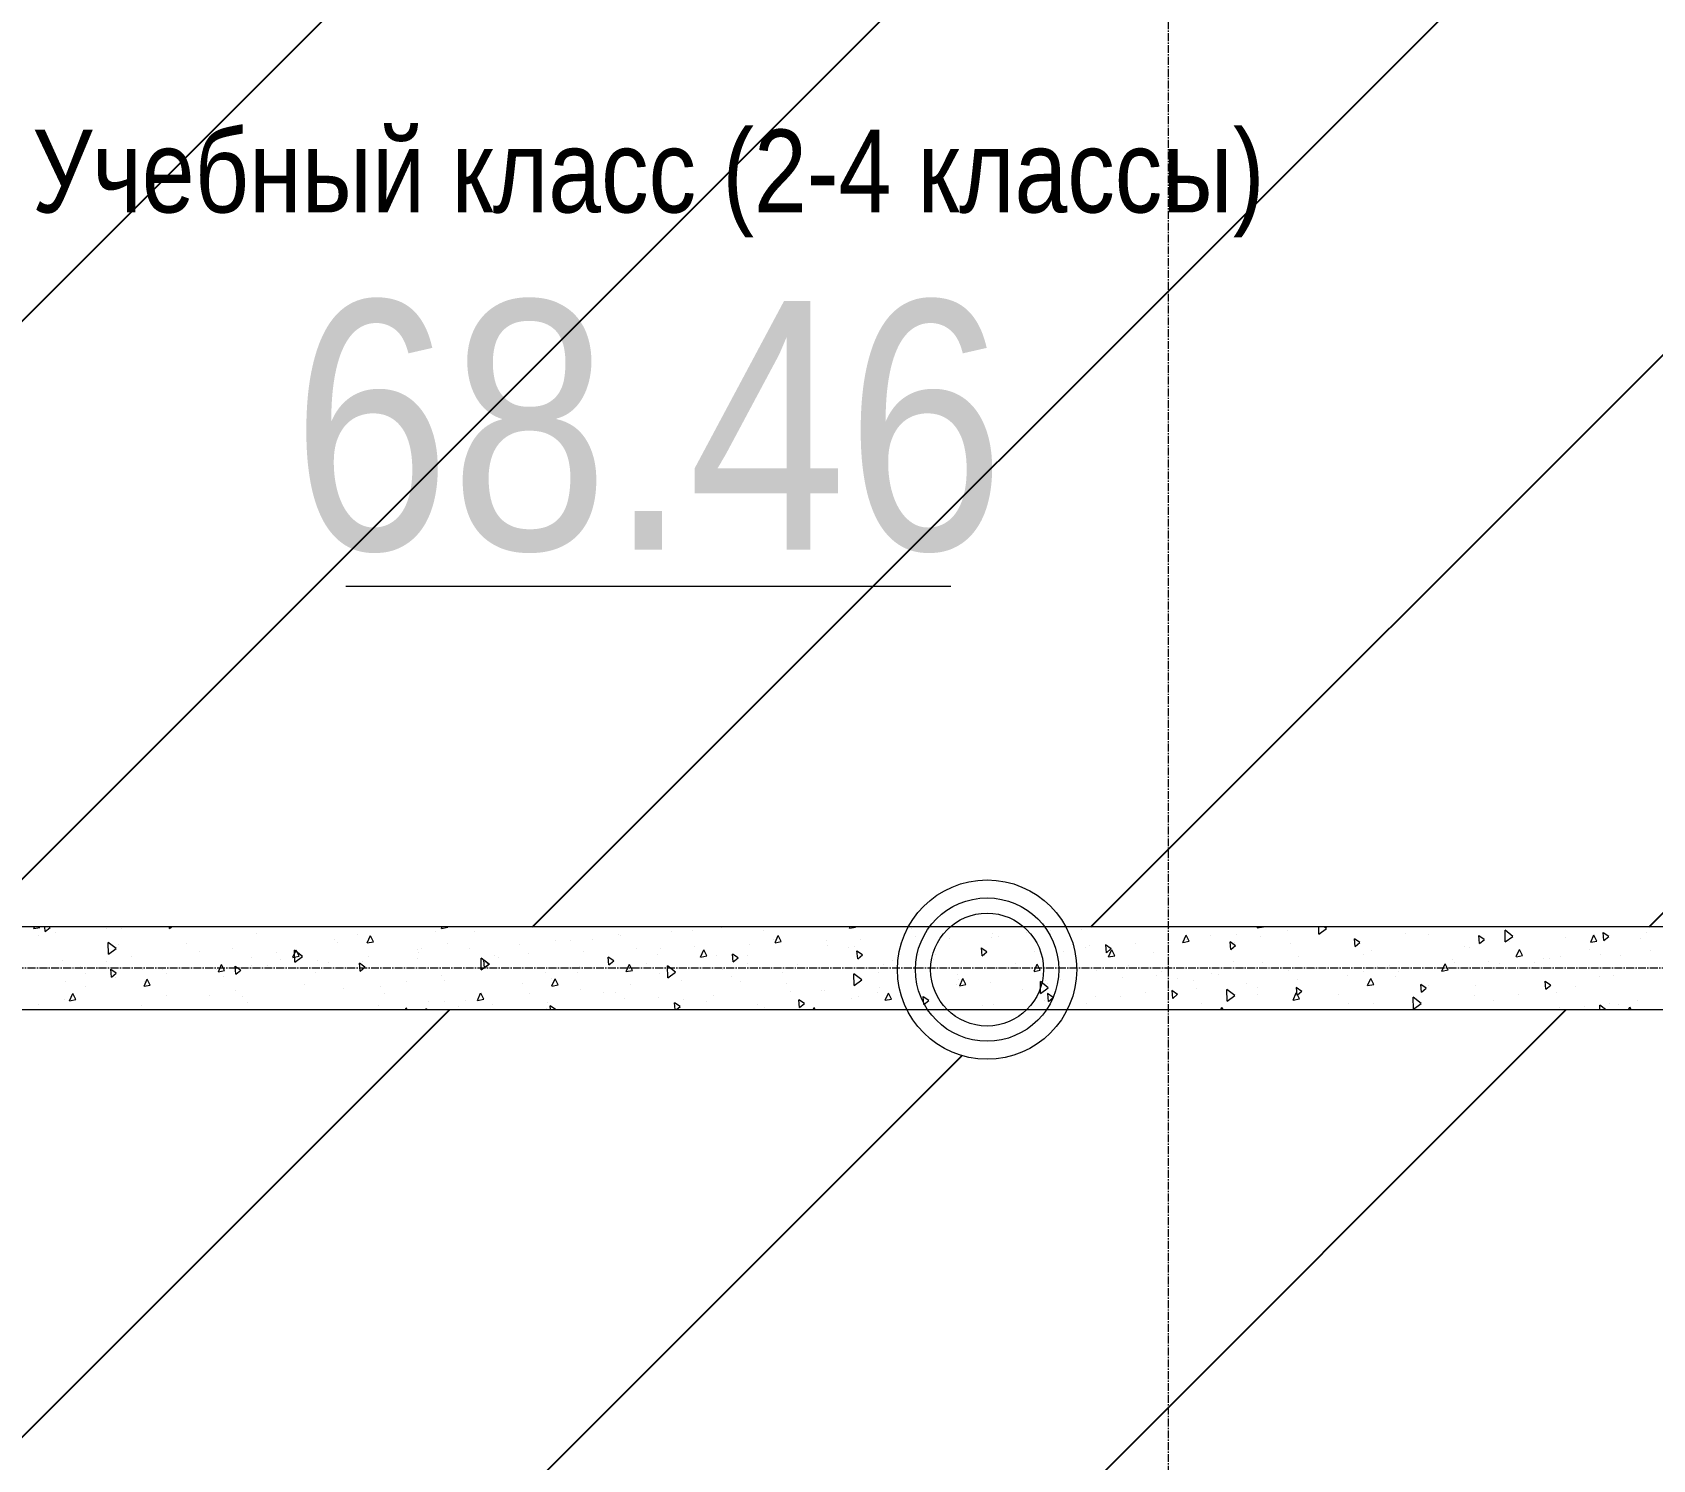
# Model space of a CAD drawing. Header units: millimetres. Extents: x 538266 to 1167394, y 114608 to 637157.
# Drawn here: x 830696 to 834606, y 166527 to 169972 of the extents above; entities that cross this region are included whole.
import ezdxf
from ezdxf.enums import TextEntityAlignment as Align

# ---------------------------------------------------------------- set-up
doc = ezdxf.new("R2010")
doc.units = ezdxf.units.MM
doc.linetypes.add('CENTER2', pattern=[28.575, 19.05, -3.175, 3.175, -3.175])
doc.layers.get('Defpoints').update_dxf_attribs({"color": 140})
doc.layers.add('A-AREA', color=7, linetype='Continuous', lineweight=15, true_color=0x7f7f7f)
doc.layers.add('РД_Оси_100', color=7, linetype='Continuous', lineweight=0, true_color=0x525252)
doc.layers.add('АР_Делит', color=120, linetype='Continuous', lineweight=0, plot=False)
for name, color, linetype, lineweight in [('АР_площадь пом', 5, 'Continuous', 5), ('АР_Стены ПЕНОблок', 52, 'Continuous', 20), ('АР_Штриховка', 8, 'Continuous', 0)]:
    doc.layers.add(name, color=color, linetype=linetype, lineweight=lineweight)
doc.layers.add('ФВ-5', color=7, linetype='Continuous')
doc.styles.add('style1', font='ARIALN.TTF')

# ---------------------------------------------------------------- blocks, each defined once
blk = doc.blocks.new('MOK-МаркаПомещения1')
at = {"layer": 'A-AREA', "color": 0}
blk.add_line((-3.651, -1.944), (3.649, -1.944), dxfattribs=at)
at = {"layer": 'A-AREA', "color": 0, "style": 'style1'}
blk.add_attdef('АР-ПОМЕЩЕНИЕ:ПЛОЩАДЬ', text='', height=3, dxfattribs=at).set_placement((0, 0), align=Align.MIDDLE)
at = {"layer": 'Defpoints', "style": 'style1', "flags": 8}
blk.add_attdef('АР-ПОМЕЩЕНИЕ:НАИМЕНОВАНИЕ', text='', height=1, dxfattribs=at).set_placement((0, 2.956), align=Align.MIDDLE)
blk = doc.blocks.new('2_этаж')
at = {"layer": 'АР_Делит', "color": 18, "true_color": 0x000000}
for radius in [216.3, 173, 136.2]:
    blk.add_circle((676635.5, 167709.9), radius, dxfattribs=at)
at = {"layer": 'АР_Стены ПЕНОблок', "color": 18, "linetype": 'Continuous', "lineweight": 20, "true_color": 0x000000}
for p, q in [((680563.6, 167813.2), (672993.6, 167813.2)), ((672993.6, 167613.2), (680563.6, 167613.2))]:
    blk.add_line(p, q, dxfattribs=at)
at = {"layer": 'АР_Штриховка', "color": 18, "linetype": 'Continuous', "lineweight": 0, "true_color": 0x000000}
for p, q in [((674335.1, 167808.8), (674337.1, 167813.2)), ((674335.2, 167808.7), (674350.1, 167811.6)), ((674350.1, 167811.6), (674349.3, 167813.2)), ((674362.6, 167801.8), (674361.6, 167813.2)), ((674362.6, 167801.8), (674374.3, 167811.6)), ((674374.1, 167811.3), (674371.3, 167813.2)), ((674509.4, 167809.1), (674509.4, 167809.1)), ((674547.4, 167808.2), (674547.4, 167808.2)), ((674662.7, 167809.2), (674662.4, 167813.2)), ((674662.7, 167809.2), (674667.6, 167813.2)), ((675319.2, 167809.3), (675321, 167813.2)), ((675319.3, 167809.2), (675334.3, 167812.1)), ((675334.3, 167812.1), (675333.7, 167813.2)), ((675925.8, 167804.9), (675925.8, 167804.9)), ((675995.7, 167811.3), (675995.7, 167811.3)), ((676303.4, 167809.9), (676304.9, 167813.2)), ((676303.4, 167809.7), (676318.4, 167812.6)), ((676318.4, 167812.6), (676318.1, 167813.2)), ((676452.4, 167808.8), (676452.4, 167808.8)), ((676862.6, 167806), (676862.6, 167806)), ((676979, 167812.8), (676979, 167812.8)), ((677075.9, 167811.4), (677075.9, 167811.4)), ((677287.5, 167810.4), (677288.8, 167813.2)), ((677287.6, 167810.3), (677302.5, 167813.2)), ((677302.5, 167813.2), (677302.5, 167813.2)), ((677436.1, 167795.5), (677435.8, 167813.2)), ((677436, 167795.5), (677454.5, 167809)), ((677454.5, 167808.9), (677449.1, 167813.2)), ((677706.7, 167811.9), (677706.7, 167811.9)), ((677886, 167776.6), (677885.4, 167805.1)), ((677904.4, 167790), (677885.4, 167805.1)), ((674345.9, 167793), (674345.9, 167793)), ((674387.3, 167798.8), (674387.3, 167798.8)), ((674533.7, 167760.5), (674514.6, 167775.6)), ((674515.3, 167747.1), (674514.7, 167775.6)), ((674540.3, 167771.3), (674540.3, 167771.3)), ((674702.9, 167773), (674702.9, 167773)), ((674872.5, 167797), (674872.5, 167797)), ((675059.6, 167781.9), (675059.6, 167781.9)), ((675066.9, 167775.2), (675066.9, 167775.2)), ((675115.1, 167794.7), (675115.1, 167794.7)), ((675139.7, 167774.4), (675147.5, 167791.8)), ((675139.8, 167774.3), (675154.7, 167777.2)), ((675154.7, 167777.2), (675147.5, 167791.7)), ((675303.4, 167802), (675303.4, 167802)), ((675333.8, 167773.5), (675333.8, 167773.5)), ((675399.1, 167800.9), (675399.1, 167800.9)), ((675508.2, 167771.2), (675508.2, 167771.2)), ((675593.6, 167779.2), (675593.6, 167779.2)), ((675629.9, 167780.9), (675629.9, 167780.9)), ((675683.9, 167781.5), (675683.9, 167781.5)), ((675745.9, 167795.2), (675745.9, 167795.2)), ((675751.9, 167791.2), (675751.9, 167791.2)), ((675873.6, 167801), (675873.6, 167801)), ((676061.7, 167771.1), (676061.7, 167771.1)), ((676096.1, 167803.2), (676096.1, 167803.2)), ((676120.2, 167783.2), (676120.2, 167783.2)), ((676123.9, 167775), (676131.6, 167792.4)), ((676123.9, 167774.8), (676138.9, 167777.8)), ((676138.9, 167777.8), (676131.7, 167792.2)), ((676248.3, 167779.2), (676248.3, 167779.2)), ((676251.6, 167768), (676251.6, 167768)), ((676315.2, 167766), (676315.2, 167766)), ((676330.7, 167782.8), (676330.7, 167782.8)), ((676462.2, 167788.6), (676462.2, 167788.6)), ((676545.9, 167784.2), (676545.9, 167784.2)), ((676646.8, 167787.1), (676646.8, 167787.1)), ((676648.7, 167796.7), (676648.7, 167796.7)), ((676663.7, 167789.7), (676663.7, 167789.7)), ((676731.2, 167800.3), (676731.2, 167800.3)), ((676789.7, 167804.2), (676789.7, 167804.2)), ((676841.9, 167769.9), (676841.9, 167769.9)), ((676882.5, 167768.5), (676882.5, 167768.5)), ((676935, 167760.2), (676921.7, 167769.3)), ((676923.5, 167750.7), (676921.9, 167769.6)), ((676994.5, 167773.4), (676994.5, 167773.4)), ((677108, 167775.5), (677115.8, 167792.9)), ((677108.1, 167775.4), (677123, 167778.3)), ((677123, 167778.3), (677115.8, 167792.8)), ((677116.2, 167783.1), (677116.2, 167783.1)), ((677173.5, 167791.1), (677173.5, 167791.1)), ((677235.1, 167767.5), (677221.8, 167776.7)), ((677223.6, 167758), (677222, 167777)), ((677223.6, 167758), (677235.3, 167767.8)), ((677232.6, 167776.4), (677232.6, 167776.4)), ((677238.2, 167793.4), (677238.2, 167793.4)), ((677294.6, 167790.2), (677294.6, 167790.2)), ((677359.9, 167803.2), (677359.9, 167803.2)), ((677368.5, 167773.9), (677368.5, 167773.9)), ((677535.2, 167774.9), (677521.9, 167784.1)), ((677523.7, 167765.4), (677522.1, 167784.4)), ((677523.7, 167765.4), (677535.4, 167775.2)), ((677644.8, 167798.1), (677644.8, 167798.1)), ((677700.1, 167795), (677700.1, 167795)), ((677788.4, 167766.3), (677788.4, 167766.3)), ((677835.3, 167782.3), (677822, 167791.5)), ((677823.9, 167772.8), (677822.2, 167791.8)), ((677823.9, 167772.8), (677835.5, 167782.6)), ((677885.9, 167776.6), (677904.4, 167790.1)), ((677895.1, 167777.8), (677895.1, 167777.8)), ((678032.2, 167786.4), (678032.2, 167786.4)), ((678092.1, 167776), (678099.9, 167793.4)), ((678092.2, 167775.9), (678107.2, 167778.8)), ((678107.2, 167778.8), (678099.9, 167793.3)), ((678135.5, 167789.7), (678122.1, 167798.9)), ((678124, 167780.2), (678122.3, 167799.1)), ((678124, 167780.2), (678135.6, 167790)), ((678212.4, 167784.6), (678212.4, 167784.6)), ((678226.8, 167799), (678226.8, 167799)), ((674403.5, 167731), (674403.5, 167731)), ((674509.5, 167730.1), (674509.5, 167730.1)), ((674515.2, 167747.1), (674533.6, 167760.6)), ((674572.1, 167741.9), (674572.1, 167741.9)), ((674735.3, 167754.1), (674735.3, 167754.1)), ((674815.8, 167761.9), (674815.8, 167761.9)), ((674859.6, 167738.1), (674859.6, 167738.1)), ((674921.6, 167751.8), (674921.6, 167751.8)), ((674930.1, 167735), (674930.1, 167735)), ((674960.2, 167739.5), (674968, 167756.9)), ((674960.3, 167739.4), (674975.2, 167742.3)), ((674965.2, 167728.1), (674964.6, 167756.7)), ((674983.6, 167741.6), (674964.6, 167756.6)), ((674965.1, 167728.2), (674983.5, 167741.7)), ((674975.2, 167742.3), (674968, 167756.8)), ((675020.6, 167731.1), (675020.6, 167731.1)), ((675047, 167726.8), (675047, 167726.8)), ((675129.4, 167730.4), (675129.4, 167730.4)), ((675142.3, 167740.8), (675142.3, 167740.8)), ((675260.9, 167736.1), (675260.9, 167736.1)), ((675262, 167758), (675262, 167758)), ((675264.4, 167751.1), (675264.4, 167751.1)), ((675271.8, 167759.8), (675271.8, 167759.8)), ((675386.1, 167760.9), (675386.1, 167760.9)), ((675415.1, 167709.2), (675414.5, 167737.8)), ((675433.5, 167722.7), (675414.5, 167737.7)), ((675434.4, 167723.3), (675421.1, 167732.5)), ((675423, 167713.8), (675421.3, 167732.7)), ((675447.4, 167744.2), (675447.4, 167744.2)), ((675456.7, 167738.9), (675456.7, 167738.9)), ((675529.9, 167747.8), (675529.9, 167747.8)), ((675661.3, 167753.6), (675661.3, 167753.6)), ((675734.6, 167730.7), (675721.2, 167739.8)), ((675723.1, 167721.1), (675721.4, 167740.1)), ((675723.1, 167721.1), (675734.7, 167730.9)), ((675788.6, 167762), (675788.6, 167762)), ((675839.4, 167746.3), (675839.4, 167746.3)), ((675847.8, 167761.7), (675847.8, 167761.7)), ((675930.3, 167765.3), (675930.3, 167765.3)), ((675944.3, 167740.1), (675952.1, 167757.5)), ((675944.4, 167739.9), (675959.4, 167742.9)), ((675959.4, 167742.9), (675952.1, 167757.4)), ((675983.4, 167742.9), (675983.4, 167742.9)), ((676034.7, 167738), (676021.3, 167747.2)), ((676023.2, 167728.5), (676021.5, 167747.5)), ((676023.2, 167728.5), (676034.9, 167738.3)), ((676058.4, 167744.1), (676058.4, 167744.1)), ((676302.1, 167764.1), (676302.1, 167764.1)), ((676334.8, 167745.4), (676321.4, 167754.6)), ((676323.3, 167735.9), (676321.6, 167754.9)), ((676323.3, 167735.9), (676335, 167745.7)), ((676408.3, 167733), (676408.3, 167733)), ((676470.3, 167746.8), (676470.3, 167746.8)), ((676506.9, 167733.3), (676506.9, 167733.3)), ((676510, 167746.9), (676510, 167746.9)), ((676634.9, 167752.8), (676621.6, 167762)), ((676623.4, 167743.3), (676621.7, 167762.3)), ((676623.4, 167743.3), (676635.1, 167753.1)), ((676628.6, 167743), (676628.6, 167743)), ((676750.7, 167753.3), (676750.7, 167753.3)), ((676820.5, 167754.7), (676820.5, 167754.7)), ((676872.4, 167763.1), (676872.4, 167763.1)), ((676923.5, 167750.6), (676935.2, 167760.4)), ((676928.5, 167740.6), (676936.2, 167758)), ((676928.5, 167740.5), (676943.5, 167743.4)), ((676943.5, 167743.4), (676936.3, 167757.9)), ((677036.6, 167750.8), (677036.6, 167750.8)), ((677231.1, 167729.1), (677231.1, 167729.1)), ((677388.1, 167741.2), (677388.1, 167741.2)), ((677544.7, 167746.3), (677544.7, 167746.3)), ((677563.3, 167754.8), (677563.3, 167754.8)), ((677757.7, 167733.1), (677757.7, 167733.1)), ((677763.2, 167726.4), (677763.2, 167726.4)), ((677800.2, 167762.9), (677800.2, 167762.9)), ((677845.7, 167730), (677845.7, 167730)), ((677912.6, 167741.1), (677920.4, 167758.5)), ((677912.7, 167741), (677927.6, 167743.9)), ((677927.6, 167743.9), (677920.4, 167758.4)), ((677957, 167728), (677957, 167728)), ((677977.1, 167735.8), (677977.1, 167735.8)), ((677993.2, 167735.5), (677993.2, 167735.5)), ((678019, 167741.8), (678019, 167741.8)), ((678089.9, 167758.8), (678089.9, 167758.8)), ((678114.9, 167745.2), (678114.9, 167745.2)), ((678163.6, 167743.9), (678163.6, 167743.9)), ((678237, 167755.5), (678237, 167755.5)), ((674447.5, 167716.4), (674447.5, 167716.4)), ((674460, 167701.1), (674460, 167701.1)), ((674534.1, 167701.2), (674520.8, 167710.3)), ((674522.6, 167691.6), (674521, 167710.6)), ((674522.6, 167691.6), (674534.3, 167701.4)), ((674533, 167691), (674533, 167691)), ((674597.9, 167709.3), (674597.9, 167709.3)), ((674646.5, 167709.3), (674646.5, 167709.3)), ((674654.7, 167700.7), (674654.7, 167700.7)), ((674729, 167712.9), (674729, 167712.9)), ((674776.8, 167711), (674776.8, 167711)), ((674780.7, 167704.6), (674788.4, 167722)), ((674780.7, 167704.5), (674795.7, 167707.4)), ((674795.7, 167707.4), (674788.5, 167721.9)), ((674792.9, 167692.1), (674792.9, 167692.1)), ((674834.2, 167708.5), (674820.9, 167717.7)), ((674822.7, 167699), (674821.1, 167718)), ((674822.7, 167699), (674834.4, 167708.8)), ((674860.4, 167718.6), (674860.4, 167718.6)), ((674898.5, 167720.8), (674898.5, 167720.8)), ((675015.1, 167702.9), (675015.1, 167702.9)), ((675134.3, 167715.9), (675121, 167725.1)), ((675122.8, 167706.4), (675121.2, 167725.4)), ((675122.8, 167706.4), (675134.5, 167716.2)), ((675124.5, 167713.3), (675124.5, 167713.3)), ((675319.6, 167696.1), (675319.6, 167696.1)), ((675415, 167709.3), (675433.4, 167722.7)), ((675423, 167713.8), (675434.6, 167723.6)), ((675427.3, 167724.6), (675427.3, 167724.6)), ((675570.8, 167704), (675570.8, 167704)), ((675584, 167689.6), (675584, 167689.6)), ((675585.3, 167670.3), (675593.1, 167687.7)), ((675600.3, 167673.1), (675593.1, 167687.6)), ((675646, 167703.4), (675646, 167703.4)), ((675651.2, 167717.2), (675651.2, 167717.2)), ((675764.8, 167705.2), (675772.6, 167722.6)), ((675764.9, 167705.1), (675779.8, 167708)), ((675779.8, 167708), (675772.6, 167722.5)), ((675814.6, 167724), (675814.6, 167724)), ((675846.2, 167700), (675846.2, 167700)), ((675865, 167690.3), (675864.4, 167718.9)), ((675883.4, 167703.7), (675864.4, 167718.8)), ((675864.9, 167690.3), (675883.3, 167703.8)), ((675996.2, 167711.3), (675996.2, 167711.3)), ((676019.3, 167693.2), (676019.3, 167693.2)), ((676058.2, 167725.1), (676058.2, 167725.1)), ((676141, 167702.9), (676141, 167702.9)), ((676177.8, 167721.2), (676177.8, 167721.2)), ((676263.1, 167713.2), (676263.1, 167713.2)), ((676314.9, 167671.4), (676314.3, 167699.9)), ((676333.3, 167684.8), (676314.3, 167699.9)), ((676372.8, 167704), (676372.8, 167704)), ((676384.8, 167723), (676384.8, 167723)), ((676563.8, 167697.8), (676563.8, 167697.8)), ((676569.4, 167670.8), (676577.2, 167688.2)), ((676584.5, 167673.6), (676577.2, 167688.1)), ((676704.4, 167725.1), (676704.4, 167725.1)), ((676749, 167705.7), (676756.7, 167723.1)), ((676749, 167705.6), (676764, 167708.5)), ((676764, 167708.5), (676756.8, 167723)), ((676899.5, 167707.9), (676899.5, 167707.9)), ((676962.3, 167691.5), (676962.3, 167691.5)), ((676975.9, 167719.5), (676975.9, 167719.5)), ((677044.8, 167695.1), (677044.8, 167695.1)), ((677057.1, 167706.2), (677057.1, 167706.2)), ((677094.3, 167688.9), (677094.3, 167688.9)), ((677176.3, 167700.8), (677176.3, 167700.8)), ((677194.7, 167698.4), (677194.7, 167698.4)), ((677300.9, 167726.2), (677300.9, 167726.2)), ((677362.8, 167708.9), (677362.8, 167708.9)), ((677426.1, 167711.9), (677426.1, 167711.9)), ((677445.3, 167712.5), (677445.3, 167712.5)), ((677505.6, 167695.4), (677505.6, 167695.4)), ((677544.8, 167706.3), (677544.8, 167706.3)), ((677553.6, 167671.3), (677561.3, 167688.8)), ((677568.6, 167674.1), (677561.4, 167688.6)), ((677576.7, 167718.3), (677576.7, 167718.3)), ((677606.8, 167720.1), (677606.8, 167720.1)), ((677620.9, 167692.8), (677620.9, 167692.8)), ((677627.3, 167705.1), (677627.3, 167705.1)), ((677733.1, 167706.2), (677740.9, 167723.6)), ((677733.2, 167706.1), (677748.1, 167709)), ((677748.1, 167709), (677740.9, 167723.5)), ((677749.4, 167715.4), (677749.4, 167715.4)), ((677871.1, 167725.2), (677871.1, 167725.2)), ((677952.7, 167715.9), (677952.7, 167715.9)), ((678112.5, 167692.8), (678112.5, 167692.8)), ((678147.5, 167696.8), (678147.5, 167696.8)), ((674410.9, 167680.7), (674410.9, 167680.7)), ((674421.6, 167634.8), (674429.4, 167652.3)), ((674436.7, 167637.6), (674429.4, 167652.1)), ((674461.1, 167669), (674461.1, 167669)), ((674601.2, 167669.7), (674608.9, 167687.1)), ((674601.2, 167669.6), (674616.2, 167672.5)), ((674603, 167681.2), (674603, 167681.2)), ((674616.2, 167672.5), (674609, 167687)), ((674821.7, 167660), (674821.7, 167660)), ((674987.7, 167673), (674987.7, 167673)), ((675083.2, 167663.9), (675083.2, 167663.9)), ((675171.9, 167667.9), (675171.9, 167667.9)), ((675182.1, 167651.3), (675182.1, 167651.3)), ((675233.9, 167681.7), (675233.9, 167681.7)), ((675327, 167683.9), (675327, 167683.9)), ((675405.8, 167635.4), (675413.5, 167652.8)), ((675420.8, 167638.2), (675413.6, 167652.7)), ((675514.3, 167677), (675514.3, 167677)), ((675531.7, 167653.1), (675531.7, 167653.1)), ((675585.4, 167670.2), (675600.3, 167673.1)), ((675653.4, 167662.8), (675653.4, 167662.8)), ((675708.8, 167655.2), (675708.8, 167655.2)), ((675739.5, 167654.4), (675739.5, 167654.4)), ((675775.5, 167673.1), (675775.5, 167673.1)), ((675897.2, 167682.9), (675897.2, 167682.9)), ((675975, 167648.3), (675975, 167648.3)), ((676041, 167680.9), (676041, 167680.9)), ((676151.6, 167676.1), (676151.6, 167676.1)), ((676161.5, 167656.5), (676161.5, 167656.5)), ((676235.4, 167659.2), (676235.4, 167659.2)), ((676244, 167660.1), (676244, 167660.1)), ((676314.8, 167671.4), (676333.2, 167684.9)), ((676370.4, 167655), (676370.4, 167655)), ((676375.4, 167665.8), (676375.4, 167665.8)), ((676389.9, 167635.9), (676397.7, 167653.3)), ((676404.9, 167638.7), (676397.7, 167653.2)), ((676561.9, 167674), (676561.9, 167674)), ((676567.6, 167684.9), (676567.6, 167684.9)), ((676569.5, 167670.7), (676584.5, 167673.6)), ((676569.5, 167666.1), (676569.5, 167666.1)), ((676644.4, 167677.6), (676644.4, 167677.6)), ((676720.5, 167662.9), (676720.5, 167662.9)), ((676762.1, 167663.2), (676762.1, 167663.2)), ((676764.8, 167652.5), (676764.2, 167681)), ((676783.2, 167665.9), (676764.2, 167681)), ((676764.7, 167652.5), (676783.1, 167666)), ((676775.8, 167683.3), (676775.8, 167683.3)), ((676794.9, 167642.6), (676781.6, 167651.8)), ((676783.4, 167633.1), (676781.8, 167652.1)), ((676782.5, 167676.7), (676782.5, 167676.7)), ((676813.3, 167686.1), (676813.3, 167686.1)), ((677018, 167655.3), (677018, 167655.3)), ((677095, 167650), (677081.7, 167659.2)), ((677083.5, 167640.5), (677081.9, 167659.5)), ((677083.5, 167640.5), (677095.2, 167650.3)), ((677132.7, 167684.6), (677132.7, 167684.6)), ((677139.7, 167665.1), (677139.7, 167665.1)), ((677214.7, 167633.5), (677214.1, 167662.1)), ((677233.1, 167647), (677214.1, 167662)), ((677261.8, 167675.3), (677261.8, 167675.3)), ((677288.2, 167649.4), (677288.2, 167649.4)), ((677288.7, 167667.1), (677288.7, 167667.1)), ((677374.1, 167636.5), (677381.8, 167653.9)), ((677395.1, 167657.4), (677381.8, 167666.5)), ((677389.1, 167639.2), (677381.9, 167653.7)), ((677383.6, 167647.9), (677382, 167666.8)), ((677383.5, 167685.1), (677383.5, 167685.1)), ((677383.7, 167647.8), (677395.3, 167657.6)), ((677483.7, 167649.9), (677483.7, 167649.9)), ((677553.6, 167671.2), (677568.6, 167674.1)), ((677695.2, 167664.7), (677681.9, 167673.9)), ((677683.8, 167655.2), (677682.1, 167674.2)), ((677683.8, 167655.2), (677695.4, 167665)), ((677700.3, 167671.1), (677700.3, 167671.1)), ((677812, 167648.2), (677812, 167648.2)), ((677815.3, 167671.1), (677815.3, 167671.1)), ((677919, 167649.9), (677919, 167649.9)), ((677995.4, 167672.1), (677982, 167681.3)), ((677983.9, 167662.6), (677982.2, 167681.6)), ((677983.9, 167662.6), (677995.6, 167672.4)), ((678010.4, 167653.9), (678010.4, 167653.9)), ((678055.8, 167668.3), (678055.8, 167668.3)), ((674347.6, 167624.5), (674347.6, 167624.5)), ((674409.6, 167638.3), (674409.6, 167638.3)), ((674421.7, 167634.7), (674436.7, 167637.6)), ((674595.6, 167623.8), (674595.6, 167623.8)), ((674655.5, 167647.3), (674655.5, 167647.3)), ((674759.7, 167646.2), (674759.7, 167646.2)), ((674839.4, 167643.8), (674839.4, 167643.8)), ((674850.5, 167630.1), (674850.5, 167630.1)), ((675165.9, 167622.8), (675165.9, 167622.8)), ((675174.1, 167613.4), (675174.1, 167613.4)), ((675231.9, 167613.2), (675234, 167617.9)), ((675236.3, 167613.2), (675234.1, 167617.8)), ((675283.4, 167613.2), (675281, 167614.9)), ((675281.4, 167613.2), (675281.2, 167615.2)), ((675288, 167633), (675288, 167633)), ((675327.4, 167632.7), (675327.4, 167632.7)), ((675360.6, 167621.5), (675360.6, 167621.5)), ((675377.2, 167634.1), (675377.2, 167634.1)), ((675405.8, 167635.3), (675420.8, 167638.2)), ((675409.7, 167642.8), (675409.7, 167642.8)), ((675443.1, 167625.1), (675443.1, 167625.1)), ((675571.9, 167615), (675571.9, 167615)), ((675574.5, 167630.9), (675574.5, 167630.9)), ((675594.3, 167613.2), (675581.1, 167622.3)), ((675582.1, 167613.2), (675581.3, 167622.6)), ((675594.5, 167613.2), (675594.6, 167613.4)), ((675761.1, 167639), (675761.1, 167639)), ((675843.5, 167642.6), (675843.5, 167642.6)), ((675894.6, 167620.5), (675881.2, 167629.7)), ((675882.9, 167613.2), (675881.4, 167629.9)), ((675885.8, 167613.2), (675894.8, 167620.8)), ((675896.2, 167619.5), (675896.2, 167619.5)), ((675903.8, 167638), (675903.8, 167638)), ((675958.2, 167633.3), (675958.2, 167633.3)), ((676081.9, 167626), (676081.9, 167626)), ((676098.6, 167619), (676098.6, 167619)), ((676194.7, 167627.9), (676181.4, 167637)), ((676183.2, 167618.3), (676181.5, 167637.3)), ((676183.2, 167618.3), (676194.9, 167628.1)), ((676215.8, 167613.2), (676218.2, 167618.4)), ((676220.7, 167613.2), (676218.2, 167618.3)), ((676308.4, 167641.2), (676308.4, 167641.2)), ((676325.7, 167646), (676325.7, 167646)), ((676390, 167635.8), (676404.9, 167638.7)), ((676430.4, 167642), (676430.4, 167642)), ((676494.8, 167635.2), (676481.5, 167644.4)), ((676483.3, 167625.7), (676481.6, 167644.7)), ((676483.3, 167625.7), (676495, 167635.5)), ((676530.5, 167615.2), (676530.5, 167615.2)), ((676625.2, 167622.9), (676625.2, 167622.9)), ((676652.2, 167625), (676652.2, 167625)), ((676774.3, 167635.2), (676774.3, 167635.2)), ((676783.4, 167633.1), (676795.1, 167642.9)), ((676876, 167627.7), (676876, 167627.7)), ((676896, 167645), (676896, 167645)), ((676957.1, 167646), (676957.1, 167646)), ((677151.9, 167626.9), (677151.9, 167626.9)), ((677199.8, 167613.2), (677202.3, 167619)), ((677205.1, 167613.2), (677202.3, 167618.8)), ((677214.6, 167633.6), (677233.1, 167647.1)), ((677374.1, 167636.3), (677389.1, 167639.2)), ((677444.9, 167614.5), (677444.9, 167614.5)), ((677506.9, 167628.2), (677506.9, 167628.2)), ((677568.2, 167628.2), (677568.2, 167628.2)), ((677664.6, 167614.6), (677664, 167643.2)), ((677683, 167628.1), (677664, 167643.1)), ((677664.5, 167614.7), (677683, 167628.2)), ((677678.5, 167630.9), (677678.5, 167630.9)), ((677857, 167636.2), (677857, 167636.2)), ((678016.8, 167617.4), (678016.8, 167617.4)), ((678076.9, 167621.2), (678076.9, 167621.2)), ((678114.2, 167613.2), (678113.9, 167624.3)), ((678127.7, 167613.2), (678113.9, 167624.2)), ((678138.5, 167627.2), (678138.5, 167627.2)), ((678159.3, 167624.8), (678159.3, 167624.8)), ((678183.7, 167613.2), (678186.4, 167619.5)), ((678189.5, 167613.2), (678186.5, 167619.4)), ((678205.1, 167634.8), (678205.1, 167634.8))]:
    blk.add_line(p, q, dxfattribs=at)
at = {"layer": 'АР_площадь пом', "color": 18, "linetype": 'Continuous', "lineweight": 15, "true_color": 0x000000}
ref = blk.add_blockref('MOK-МаркаПомещения1', (675818, 169023.8), dxfattribs=dict(at, xscale=200, yscale=200, zscale=100))
ref.add_attrib('АР-ПОМЕЩЕНИЕ:НАИМЕНОВАНИЕ', 'Учебный класс (2-4 классы)', dxfattribs={"layer": 'Defpoints', "height": 200, "style": 'style1'}).set_placement((675818, 169614.9), align=Align.MIDDLE)
ref.add_attrib('АР-ПОМЕЩЕНИЕ:ПЛОЩАДЬ', '68.46', dxfattribs={"layer": 'A-AREA', "color": 0, "height": 600, "style": 'style1'}).set_placement((675818, 169023.8), align=Align.MIDDLE)
at = {"layer": 'Defpoints', "color": 18, "true_color": 0x000000, "style": 'style1'}
for p in [(677970.6, 219836.4), (678101.2, 211681.4)]:
    blk.add_attdef('АР-ПОМЕЩЕНИЕ:НАИМЕНОВАНИЕ', text='', height=100, dxfattribs=at).set_placement(p, align=Align.MIDDLE)
blk = doc.blocks.new('СОШ_2200_АР_ОСИ_М100_28.05.24')
at = {"layer": 'РД_Оси_100', "color": 251, "linetype": 'CENTER2', "true_color": 0x636466}
for p, q in [((4200, -6155), (4200, 139938.679)), ((29555, 45300), (-5954.958, 45300))]:
    blk.add_line(p, q, dxfattribs=at)

msp = doc.modelspace()

# ---------------------------------------------------------------- hatches: boundary and pattern name
at = {"layer": 'ФВ-5'}
h = msp.add_hatch(dxfattribs=at)
h.set_pattern_fill('ANSI31', color=3, scale=300)
h.paths.add_polyline_path([(849237.8, 163561), (849237.8, 164465.5, -0.27475), (849124.9, 164655.5, -0.245742), (849217.8, 164833.2), (849217.8, 165213.2), (845769.5, 165213.2, -0.618518), (845382.3, 165213.2), (843647.8, 165213.2), (843647.8, 164913.2), (842747.8, 164913.2), (842747.8, 165213.2), (842667.8, 165213.2), (842667.8, 164793.2), (841647.8, 164793.2), (841647.8, 164713.2), (841647.8, 161813.2), (841647.8, 161313.2), (841647.8, 160413.2), (841647.8, 158613.2), (841647.8, 158389.4, -0.260437), (841750.8, 158205.2, -0.260437), (841647.8, 158020.9), (841647.8, 157055.6, -0.260437), (841750.8, 156871.3, -0.260437), (841647.8, 156687.1), (841647.8, 156333.2), (842017.8, 156333.2), (842017.8, 156113.2), (849237.8, 156113.2), (849237.8, 156880.9, -0.27475), (849124.9, 157071, -0.27475), (849237.8, 157261), (849237.8, 160413.2), (849217.8, 160413.2), (849217.8, 161313.2), (849218.5, 162377, -0.246803), (849124.9, 162555.2, -0.27475), (849237.8, 162745.2), (849237.8, 163180.9, -0.27475), (849124.9, 163371, -0.27475)])
h.paths.add_polyline_path([(845558.6, 161396), (845008.6, 161396, -1), (845008.6, 161996), (845558.6, 161996, -1)], flags=16)
h.paths.add_polyline_path([(842291.6, 157558.9, -1), (841691.6, 157558.9, -1)], flags=16)
h.paths.add_polyline_path([(849124.9, 171855.5, -0.27475), (849237.8, 172045.6), (849237.8, 172480.9, -0.27475), (849124.9, 172671, -0.27475), (849237.8, 172861), (849237.8, 173765.5, -0.27475), (849124.9, 173955.5, -0.27475), (849237.8, 174145.6), (849237.8, 174163.2), (849217.8, 174163.2), (849217.8, 174513.2), (844057.8, 174513.2), (844057.8, 174513.2), (844057.8, 174213.2), (843157.8, 174213.2), (843157.8, 174513.2), (843077.8, 174513.2), (843077.8, 174093.2), (842057.8, 174093.2), (842057.8, 173373.2), (842057.8, 172433.2), (841647.8, 172433.2), (841647.8, 172363.2), (841647.8, 170613.2), (841647.8, 169713.2), (841647.8, 169339.4, -0.260437), (841750.8, 169155.2, -0.260437), (841647.8, 168970.9), (841670.8, 167335.5, -1), (842270.8, 167335.5, -1), (841670.8, 167335.5), (841650.7, 166353.8, -0.256246), (841750.8, 166171.3, -0.105217), (841732, 166083.2), (841867.8, 166083.2), (841867.8, 165413.2), (845385.9, 165413.2, -0.594367), (845765.9, 165413.2), (849217.8, 165413.2), (849217.8, 165913.2), (849218.1, 166193.1, -0.246072), (849124.9, 166371, -0.27475), (849237.8, 166561), (849237.8, 169713.2), (849213.5, 169713.2), (849217.8, 169717.5), (849217.8, 170613.2), (849218.9, 171677.1, -0.247282)])
h.paths.add_polyline_path([(845615.6, 168700.6), (845065.6, 168700.6, -1), (845065.6, 169300.6), (845615.6, 169300.6, -1)], flags=16)
h.paths.add_polyline_path([(836927.8, 171813.2), (836927.8, 172713.2), (836927.8, 172987.1, -0.260437), (836824.9, 173171.3, -0.260437), (836927.8, 173355.6), (836927.8, 175970.9, -0.260437), (836824.9, 176155.2, -0.260437), (836927.8, 176339.4), (836927.8, 176413.2), (836927.8, 176913.2), (833193.3, 176913.2, -0.618518), (832806.2, 176913.2), (829360.5, 176913.2), (829357.8, 176910.6), (829357.8, 176413.2), (829357.7, 176237.4, -0.255873), (829457.6, 176055.2, -0.284268), (829337.8, 175861.6), (829337.8, 172713.2), (829357.8, 172713.2), (829357.8, 171813.2), (829357.2, 170753.9, -0.256632), (829457.6, 170571.3, -0.284268), (829337.8, 170377.8), (829337.8, 169948.7, -0.284268), (829457.6, 169755.2, -0.284268), (829337.8, 169561.6), (829337.8, 168664.9, -0.284268), (829457.6, 168471.3, -0.255743), (829357.8, 168289.1), (829357.8, 167813.2), (832809.7, 167813.2, -0.594367), (833189.8, 167813.2), (834927.8, 167813.2), (834927.8, 168113.2), (835827.8, 168113.2), (835827.8, 167813.2), (835907.8, 167813.2), (835907.8, 168233.2), (836927.8, 168233.2), (836927.8, 168313.2)])
h.paths.add_polyline_path([(832552.1, 172650.6), (832002.1, 172650.6, -1), (832002.1, 173250.6), (832552.1, 173250.6, -1)], flags=16)
h.paths.add_polyline_path([(836927.8, 166670.9, -0.260437), (836824.9, 166855.2, -0.105217), (836843.6, 166943.2), (836707.8, 166943.2), (836707.8, 167613.2), (833193.3, 167613.2, -0.618518), (832806.2, 167613.2), (829357.8, 167613.2), (829357.8, 167113.2), (829357.7, 166937.5, -0.255913), (829457.6, 166755.2, -0.284268), (829337.8, 166561.6), (829337.8, 163413.2), (829357.8, 163413.2), (829357.8, 162513.2), (829357, 161454.1, -0.256955), (829457.6, 161271.3, -0.284268), (829337.8, 161077.8), (829337.8, 160648.7, -0.284268), (829457.6, 160455.2, -0.284268), (829337.8, 160261.6), (829337.8, 159364.9, -0.284268), (829457.6, 159171.3, -0.255743), (829357.8, 158989.1), (829357.8, 158513.2), (832809.7, 158513.3, -0.59466), (833189.8, 158513.3), (834927.8, 158513.4), (834927.8, 158513.4), (834927.8, 158813.4), (835827.8, 158813.4), (835827.8, 158513.4), (835907.8, 158513.4), (835907.8, 158933.4), (836927.8, 158933.4), (836927.8, 159013.2), (836927.8, 159543.2), (836927.8, 161303.2), (836927.8, 161813.2), (836927.8, 162513.2), (836927.8, 163413.2), (836927.8, 163687.1, -0.260437), (836824.9, 163871.3, -0.260437), (836927.8, 164055.6)])
h.paths.add_polyline_path([(832518.2, 163600.5), (831968.2, 163600.5, -1), (831968.2, 164200.5), (832518.2, 164200.5, -1)], flags=16)

# ---------------------------------------------------------------- block references
msp.add_blockref('2_этаж', (156364.3, 0))
at = {"layer": 'РД_Оси_100'}
msp.add_blockref('СОШ_2200_АР_ОСИ_М100_28.05.24', (829237.8, 122413.2), dxfattribs=at)

doc.saveas('drawing.dxf')
